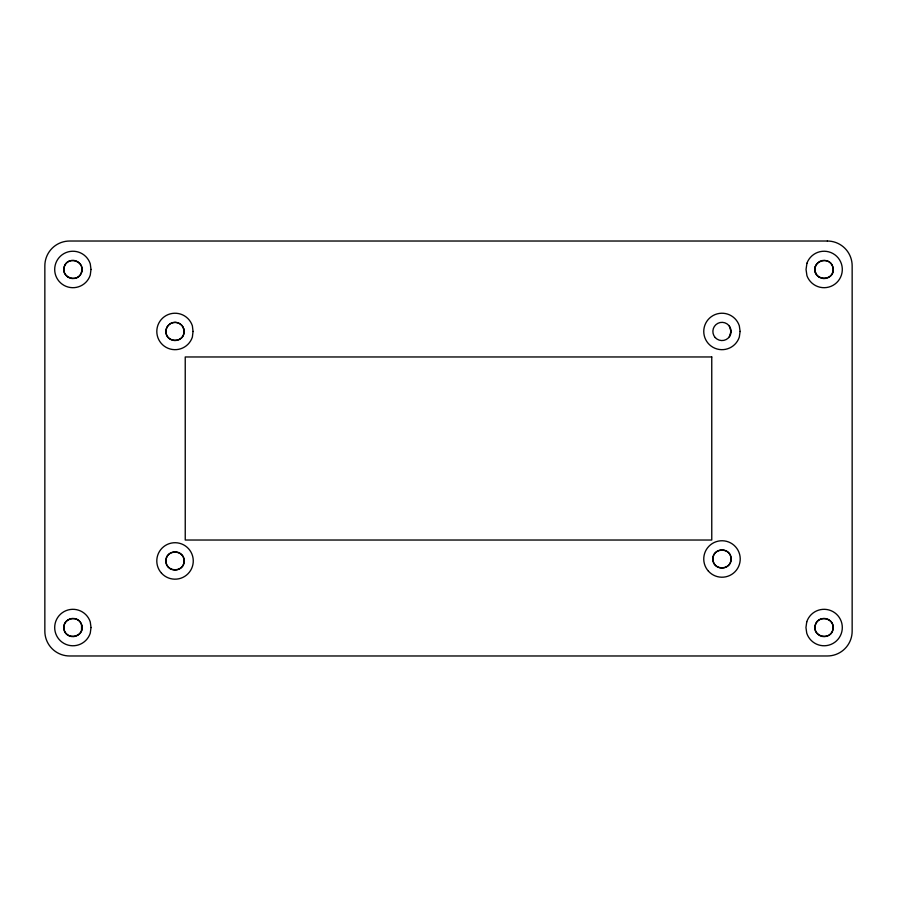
<?xml version="1.0" encoding="UTF-8"?>
<svg xmlns="http://www.w3.org/2000/svg" width="897" height="897" viewBox="0 0 897 897"><rect width="100%" height="100%" fill="white"/><g stroke="black" fill="none" stroke-linecap="round" stroke-linejoin="round"><path stroke-width="1.35" d="M183.93 331.453C184.849 343.181 165.295 343.136 165.967 331.453C165.844 326.598 170.183 322.258 175.027 322.382C177.819 322.359 180.454 323.727 182.226 325.858C184.008 327.562 184.423 334.985 183.571 328.493M815.463 266.465C810.417 281.557 837.215 282.252 832.797 266.835C829.747 255.342 810.731 261.262 815.62 272.688M81.537 272.183C78.6 283.553 60.166 277.655 64.292 266.656C67.387 255.443 85.596 261.24 81.537 272.183L81.963 269.806M81.56 630.154L81.56 624.996M729.339 336.79L730.988 331.453L729.339 326.116M63.911 627.934C63.945 641.019 86.224 637.733 81.515 624.626C78.813 614.86 62.824 617.842 63.911 627.934M815.227 625.344C811.74 637.711 832.64 640.817 833.044 628.27C834.614 617.596 817.346 614.759 815.227 625.344M712.913 559.246C712.7 570.963 731.941 570.414 731.055 558.73C731.279 547.013 712.027 547.562 712.913 559.246M193.046 331.453L192.373 337.081A18.232 18.232 0 0 1 164.319 346.197A18.232 18.232 0 0 1 164.319 316.708A18.232 18.232 0 0 1 192.373 325.824L193.046 331.453M91.001 269.47L90.261 275.099A18.232 18.232 0 0 1 62.207 284.214A18.232 18.232 0 0 1 62.207 254.714A18.232 18.232 0 0 1 90.261 263.83L91.001 269.47M91.023 627.53L90.261 633.17A18.232 18.232 0 0 1 62.207 642.286A18.232 18.232 0 0 1 62.207 612.786A18.232 18.232 0 0 1 90.261 621.901L91.023 627.53M740.103 331.453L739.319 337.081A18.232 18.232 0 0 1 711.265 346.197A18.232 18.232 0 0 1 711.265 316.708A18.232 18.232 0 0 1 739.319 325.824L740.103 331.453M806.739 621.901L805.955 627.53L806.739 633.17A18.232 18.232 0 0 0 834.793 642.286A18.232 18.232 0 0 0 834.793 612.786A18.232 18.232 0 0 0 806.739 621.901M806.941 263.225L806.044 269.47L806.941 275.704A18.232 18.232 0 0 0 834.961 284.091A18.232 18.232 0 0 0 834.961 254.838A18.232 18.232 0 0 0 806.941 263.225M165.956 560.703C165.104 572.398 184.345 572.903 184.109 561.186C184.961 549.502 165.721 548.986 165.956 560.703M827.359 241.024L69.641 241.024A24.791 24.791 0 0 0 44.85 265.815L44.85 631.185A24.791 24.791 0 0 0 69.641 655.976L827.359 655.976A24.791 24.791 0 0 0 852.15 631.185L852.15 265.815A24.791 24.791 0 0 0 827.359 241.024M711.758 356.961L185.231 356.972L185.242 540.028L711.769 540.028L711.758 356.961M708.439 571.187A18.232 18.232 0 0 0 739.33 564.617A18.232 18.232 0 0 0 718.194 541.149A18.232 18.232 0 0 0 708.439 571.187M161.482 573.149A18.232 18.232 0 0 0 192.373 566.579A18.232 18.232 0 0 0 171.237 543.111A18.232 18.232 0 0 0 161.482 573.149M67.735 276.96A9.116 9.116 0 0 0 82.008 270.21A9.116 9.116 0 0 0 69.024 261.229A9.116 9.116 0 0 0 67.735 276.96M819.342 277.263A9.116 9.116 0 0 0 833.19 269.661A9.116 9.116 0 0 0 819.69 261.476A9.116 9.116 0 0 0 819.342 277.263M817.75 634.101A9.116 9.116 0 0 0 832.921 629.728A9.116 9.116 0 0 0 821.551 618.773A9.116 9.116 0 0 0 817.75 634.101M66.972 634.437A9.116 9.116 0 0 0 81.885 629.246A9.116 9.116 0 0 0 69.932 618.93A9.116 9.116 0 0 0 66.972 634.437M715.212 337.552A9.116 9.116 0 0 0 730.651 334.267A9.116 9.116 0 0 0 720.089 322.539A9.116 9.116 0 0 0 715.212 337.552M715.571 565.458A9.116 9.116 0 0 0 730.797 561.309A9.116 9.116 0 0 0 719.585 550.197A9.116 9.116 0 0 0 715.571 565.458M170.06 568.586A9.116 9.116 0 0 0 184.132 561.432A9.116 9.116 0 0 0 170.901 552.821A9.116 9.116 0 0 0 170.06 568.586M168.457 337.765A9.116 9.116 0 0 0 183.784 333.987A9.116 9.116 0 0 0 172.852 322.606A9.116 9.116 0 0 0 168.457 337.765"/></g></svg>
